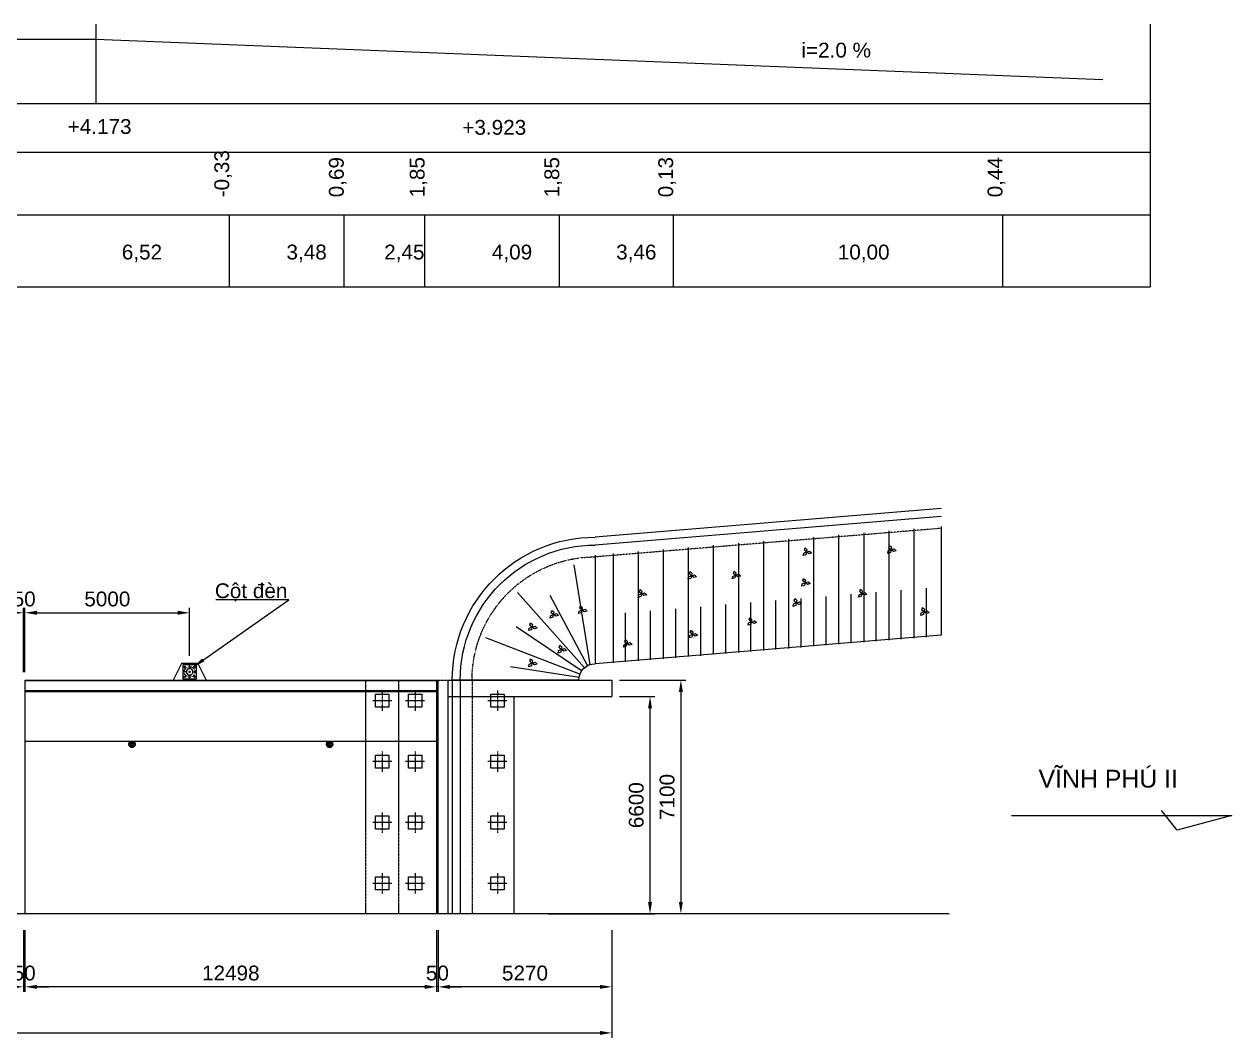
# Model space of a CAD drawing. Header units: millimetres. Extents: x 226202 to 432323, y 191488 to 280899.
# Drawn here: x 318215 to 354886, y 191488 to 222281 of the extents above; entities that cross this region are included whole.
import ezdxf
from ezdxf.enums import TextEntityAlignment as Align

# ---------------------------------------------------------------- set-up
doc = ezdxf.new("R2010")
doc.units = ezdxf.units.MM
doc.header["$LTSCALE"] = 10
doc.header["$MEASUREMENT"] = 0
for name, pattern in [('ACAD_ISO02W100', [15, 12, -3]), ('CENTER', [2, 1.25, -0.25, 0.25, -0.25]), ('DASHED2', [0.375, 0.25, -0.125]), ('HIDDEN', [0.375, 0.25, -0.125])]:
    doc.linetypes.add(name, pattern=pattern)
for name, color, linetype in [('BAO', 3, 'Continuous'), ('Bridge', 3, 'Continuous'), ('c', 7, 'Continuous'), ('dim', 1, 'Continuous'), ('ENTTDTUNHIEN', 3, 'Continuous'), ('Hidden', 8, 'HIDDEN'), ('Lien', 3, 'Continuous'), ('TEXT', 3, 'Continuous'), ('Tunon', 7, 'Continuous'), ('v', 2, 'DASHED2')]:
    doc.layers.add(name, color=color, linetype=linetype)
doc.styles.add('ARIAL', font='VNARIAL.TTF')
doc.styles.add('ARIALH', font='VHARIAL.TTF')
doc.styles.add('Dim', font='arial.ttf')
doc.styles.add('Narrow', font='VNARIALN.TTF')
doc.dimstyles.new('1-300', dxfattribs={"dimscale": 300, "dimtxt": 1.5, "dimasz": 1.2, "dimexe": 0.5, "dimexo": 0.8, "dimtad": 1, "dimdec": 0, "dimtxsty": 'Dim', "dimcen": 1.5, "dimclrd": 1, "dimclre": 8, "dimclrt": 3, "dimadec": 0, "dimazin": 0, "dimtfac": 1, "dimtdec": 0, "dimtix": 1, "dimtmove": 2, "dimatfit": 3, "dimfxl": 1, "dimarcsym": 0})

# ---------------------------------------------------------------- blocks, each defined once
blk = doc.blocks.new('tracdoc')
at = {"layer": 'Bridge', "color": 2}
for p, q in [((63251, 52265), (88015, 52265)), ((88015, 52265), (118598, 51039))]:
    blk.add_line(p, q, dxfattribs=at)
at = {"layer": 'ENTTDTUNHIEN', "color": 3}
for p in [(120033, 52723), (22654, 44748)]:
    blk.add_line(p, (120033, 44748), dxfattribs=at)
at = {"layer": 'ENTTDTUNHIEN', "color": 7}
for p, q in [((22654, 50315), (120033, 50315)), ((22654, 48831), (120033, 48831)), ((22654, 46931), (120033, 46931))]:
    blk.add_line(p, q, dxfattribs=at)
at = {"layer": 'TEXT', "color": 8}
for p, q in [((88015, 52723), (88015, 50315)), ((92066, 46931), (92066, 44748)), ((95546, 46931), (95546, 44748)), ((97999, 46931), (97999, 44748)), ((102088, 46931), (102088, 44748)), ((105546, 46931), (105546, 44748)), ((115546, 46931), (115546, 44748))]:
    blk.add_line(p, q, dxfattribs=at)
at = {"layer": 'TEXT'}
for s, style, p in [('i=2.0 %', 'ARIAL', (109442, 51709)), ('+4.173', 'ARIALH', (87162, 49389)), ('+3.923', 'ARIALH', (99146, 49363)), ('6,52', 'ARIALH', (88806, 45575)), ('3,48', 'ARIALH', (93806, 45575)), ('2,45', 'ARIALH', (96773, 45575)), ('4,09', 'ARIALH', (100044, 45575)), ('3,46', 'ARIALH', (103817, 45575)), ('10,00', 'ARIALH', (110546, 45575))]:
    blk.add_text(s, height=450, dxfattribs=dict(at, style=style)).set_placement(p)
at = {"layer": 'TEXT', "color": 7, "style": 'Narrow'}
for s, p in [('-0,33', (92066, 47463)), ('0,69', (95546, 47463)), ('1,85', (97999, 47463)), ('1,85', (102088, 47463)), ('0,13', (105546, 47463)), ('0,44', (115546, 47463))]:
    blk.add_text(s, height=450, rotation=90, dxfattribs=at).set_placement(p)
blk = doc.blocks.new('*D189')
at = {"color": 8, "lineweight": -2, "transparency": 16777216}
for p, q in [((275782, 194754), (275782, 191488)), ((336057, 194754), (336057, 191488))]:
    blk.add_line(p, q, dxfattribs=at)
at = {"color": 1, "lineweight": -2, "transparency": 16777216}
blk.add_line((276142, 191638), (335697, 191638), dxfattribs=at)
at = {"color": 1, "transparency": 16777216}
for points in [[(276142, 191698), (276142, 191578), (275782, 191638)], [(335697, 191698), (335697, 191578), (336057, 191638)]]:
    blk.add_solid(points, dxfattribs=at)
at = {"layer": 'Defpoints', "color": 0, "transparency": 16777216}
for p in [(275782, 194994), (336057, 194994), (336057, 191638)]:
    blk.add_point(p, dxfattribs=at)
at = {"color": 3, "transparency": 16777216, "insert": (305920, 192055), "char_height": 450, "attachment_point": 5, "style": 'Dim'}
blk.add_mtext('60275', dxfattribs=at)
blk = doc.blocks.new('*D198')
at = {"color": 8, "lineweight": -2, "transparency": 16777216}
for p, q in [((336297, 201855), (337369, 201855)), ((334126, 195255), (337369, 195255))]:
    blk.add_line(p, q, dxfattribs=at)
at = {"color": 1, "lineweight": -2, "transparency": 16777216}
blk.add_line((337219, 195615), (337219, 201495), dxfattribs=at)
at = {"color": 1, "transparency": 16777216}
for points in [[(337159, 201495), (337279, 201495), (337219, 201855)], [(337159, 195615), (337279, 195615), (337219, 195255)]]:
    blk.add_solid(points, dxfattribs=at)
at = {"layer": 'Defpoints', "color": 0, "transparency": 16777216}
for p in [(336057, 201855), (337219, 201855), (333886, 195255)]:
    blk.add_point(p, dxfattribs=at)
at = {"color": 3, "transparency": 16777216, "insert": (336802, 198555), "char_height": 450, "attachment_point": 5, "rotation": 90, "style": 'Dim'}
blk.add_mtext('6600', dxfattribs=at)
blk = doc.blocks.new('*D188')
at = {"color": 8, "lineweight": -2, "transparency": 16777216}
for p, q in [((330787, 194754), (330787, 192887)), ((336057, 194754), (336057, 192887))]:
    blk.add_line(p, q, dxfattribs=at)
at = {"color": 1, "lineweight": -2, "transparency": 16777216}
blk.add_line((335697, 193037), (331147, 193037), dxfattribs=at)
at = {"color": 1, "transparency": 16777216}
for points in [[(331147, 193097), (331147, 192977), (330787, 193037)], [(335697, 193097), (335697, 192977), (336057, 193037)]]:
    blk.add_solid(points, dxfattribs=at)
at = {"layer": 'Defpoints', "color": 0, "transparency": 16777216}
for p in [(330787, 194994), (336057, 194994), (330787, 193037)]:
    blk.add_point(p, dxfattribs=at)
at = {"color": 3, "transparency": 16777216, "insert": (333422, 193454), "char_height": 450, "attachment_point": 5, "style": 'Dim'}
blk.add_mtext('5270', dxfattribs=at)
blk = doc.blocks.new('COC40')
at = {"color": 1, "linetype": 'CENTER', "ltscale": 2}
blk.add_line((309, 0), (-309, 0), dxfattribs=at)
at = {"color": 1, "linetype": 'CENTER'}
blk.add_line((0, 288), (0, -288), dxfattribs=at)
at = {"layer": 'Lien', "color": 7, "linetype": 'ACAD_ISO02W100', "ltscale": 0.2}
blk.add_lwpolyline([(-200, -200), (200, -200), (200, 200), (-200, 200)], close=True, dxfattribs=at)
blk = doc.blocks.new('hg')
at = {"layer": 'Bridge', "color": 8, "linetype": 'HIDDEN'}
for p, q in [((351067, 193553), (355567, 193553)), ((351067, 186453), (351067, 193553)), ((352067, 186453), (352067, 193553))]:
    blk.add_line(p, q, dxfattribs=at)
at = {"layer": 'Bridge'}
for p, q in [((353267, 186453), (353267, 193553)), ((353567, 186453), (353567, 193553)), ((353567, 193553), (358537, 193553)), ((358537, 193553), (358537, 193053)), ((353567, 193053), (358537, 193053)), ((355567, 193053), (355567, 186453))]:
    blk.add_line(p, q, dxfattribs=at)
at = {"xscale": -1, "rotation": 270}
for p in [(351567, 192928), (352567, 192928), (355067, 192928), (351567, 191078), (352567, 191078), (355067, 191078), (351567, 189228), (352567, 189228), (355067, 189228), (351567, 187378), (352567, 187378), (355067, 187378)]:
    blk.add_blockref('COC40', p, dxfattribs=at)
blk = doc.blocks.new('*D185')
at = {"color": 8, "lineweight": -2, "transparency": 16777216}
for p, q in [((318240, 194754), (318240, 192887)), ((330737, 194754), (330737, 192887))]:
    blk.add_line(p, q, dxfattribs=at)
at = {"color": 1, "lineweight": -2, "transparency": 16777216}
blk.add_line((330377, 193037), (318600, 193037), dxfattribs=at)
at = {"color": 1, "transparency": 16777216}
for points in [[(318600, 193097), (318600, 192977), (318240, 193037)], [(330377, 193097), (330377, 192977), (330737, 193037)]]:
    blk.add_solid(points, dxfattribs=at)
at = {"layer": 'Defpoints', "color": 0, "transparency": 16777216}
for p in [(318240, 194994), (330737, 194994), (318240, 193037)]:
    blk.add_point(p, dxfattribs=at)
at = {"color": 3, "transparency": 16777216, "insert": (324489, 193454), "char_height": 450, "attachment_point": 5, "style": 'Dim'}
blk.add_mtext('12498', dxfattribs=at)
blk = doc.blocks.new('*D186')
at = {"color": 8, "lineweight": -2, "transparency": 16777216}
for p, q in [((318190, 194754), (318190, 192887)), ((318240, 194754), (318240, 192887))]:
    blk.add_line(p, q, dxfattribs=at)
at = {"color": 1, "lineweight": -2, "transparency": 16777216}
for p, q in [((317830, 193037), (317470, 193037)), ((318240, 193037), (318190, 193037)), ((318600, 193037), (318960, 193037))]:
    blk.add_line(p, q, dxfattribs=at)
at = {"color": 1, "transparency": 16777216}
for points in [[(317830, 193097), (317830, 192977), (318190, 193037)], [(318600, 193097), (318600, 192977), (318240, 193037)]]:
    blk.add_solid(points, dxfattribs=at)
at = {"layer": 'Defpoints', "color": 0, "transparency": 16777216}
for p in [(318190, 194994), (318240, 194994), (318190, 193037)]:
    blk.add_point(p, dxfattribs=at)
at = {"color": 3, "transparency": 16777216, "insert": (318215, 193454), "char_height": 450, "attachment_point": 5, "style": 'Dim'}
blk.add_mtext('50', dxfattribs=at)
blk = doc.blocks.new('*D187')
at = {"color": 8, "lineweight": -2, "transparency": 16777216}
for p, q in [((330737, 194754), (330737, 192887)), ((330787, 194754), (330787, 192887))]:
    blk.add_line(p, q, dxfattribs=at)
at = {"color": 1, "lineweight": -2, "transparency": 16777216}
for p, q in [((330377, 193037), (330017, 193037)), ((330787, 193037), (330737, 193037)), ((331147, 193037), (331507, 193037))]:
    blk.add_line(p, q, dxfattribs=at)
at = {"color": 1, "transparency": 16777216}
for points in [[(330377, 193097), (330377, 192977), (330737, 193037)], [(331147, 193097), (331147, 192977), (330787, 193037)]]:
    blk.add_solid(points, dxfattribs=at)
at = {"layer": 'Defpoints', "color": 0, "transparency": 16777216}
for p in [(330737, 194994), (330787, 194994), (330737, 193037)]:
    blk.add_point(p, dxfattribs=at)
at = {"color": 3, "transparency": 16777216, "insert": (330762, 193454), "char_height": 450, "attachment_point": 5, "style": 'Dim'}
blk.add_mtext('50', dxfattribs=at)
blk = doc.blocks.new('Ongthaonuoc')
at = {"layer": 'Lien'}
for p, q in [((-59, -485), (-10, -485)), ((-59, -515), (-10, -515)), ((-10, -485), (-10, -436)), ((-10, -515), (-10, -564)), ((10, -485), (10, -436)), ((59, -485), (10, -485)), ((10, -515), (10, -564)), ((59, -515), (10, -515))]:
    blk.add_line(p, q, dxfattribs=at)
for centre, radius, start, end in [((0, -495), 95, 356.983, 183.017), ((0, -505), 95, 176.983, 3.017), ((0, -495), 85, 356.6277, 183.3723), ((0, -505), 85, 176.6277, 3.3723), ((0, -495), 60, 99.5941, 170.4059), ((0, -505), 60, 189.5941, 260.4059), ((0, -495), 60, 9.5941, 80.4059), ((0, -505), 60, 279.5941, 350.4059)]:
    blk.add_arc(centre, radius, start, end, dxfattribs=at)
blk = doc.blocks.new('*D203')
at = {"layer": 'Defpoints', "color": 0, "transparency": 16777216}
for p in [(323240, 204400), (323240, 202855), (318240, 202355)]:
    blk.add_point(p, dxfattribs=at)
at = {"layer": 'Tunon', "color": 8, "lineweight": -2, "transparency": 16777216}
for p, q in [((318240, 202595), (318240, 204550)), ((323240, 203095), (323240, 204550))]:
    blk.add_line(p, q, dxfattribs=at)
at = {"layer": 'Tunon', "color": 1, "lineweight": -2, "transparency": 16777216}
blk.add_line((318600, 204400), (322880, 204400), dxfattribs=at)
at = {"layer": 'Tunon', "color": 1, "transparency": 16777216}
for points in [[(318600, 204460), (318600, 204340), (318240, 204400)], [(322880, 204460), (322880, 204340), (323240, 204400)]]:
    blk.add_solid(points, dxfattribs=at)
at = {"layer": 'Tunon', "color": 3, "transparency": 16777216, "insert": (320740, 204817), "char_height": 450, "attachment_point": 5, "style": 'Dim'}
blk.add_mtext('5000', dxfattribs=at)
blk = doc.blocks.new('*D202')
at = {"layer": 'Defpoints', "color": 0, "transparency": 16777216}
for p in [(318240, 204400), (318190, 202355), (318240, 202355)]:
    blk.add_point(p, dxfattribs=at)
at = {"layer": 'Tunon', "color": 1, "lineweight": -2, "transparency": 16777216}
for p, q in [((317830, 204400), (317470, 204400)), ((318190, 204400), (318240, 204400)), ((318600, 204400), (318960, 204400))]:
    blk.add_line(p, q, dxfattribs=at)
at = {"layer": 'Tunon', "color": 8, "lineweight": -2, "transparency": 16777216}
for p, q in [((318190, 202595), (318190, 204550)), ((318240, 202595), (318240, 204550))]:
    blk.add_line(p, q, dxfattribs=at)
at = {"layer": 'Tunon', "color": 1, "transparency": 16777216}
for points in [[(317830, 204460), (317830, 204340), (318190, 204400)], [(318600, 204460), (318600, 204340), (318240, 204400)]]:
    blk.add_solid(points, dxfattribs=at)
at = {"layer": 'Tunon', "color": 3, "transparency": 16777216, "insert": (318215, 204817), "char_height": 450, "attachment_point": 5, "style": 'Dim'}
blk.add_mtext('50', dxfattribs=at)
blk = doc.blocks.new('*D197')
at = {"color": 8, "lineweight": -2, "transparency": 16777216}
for p, q in [((336297, 202355), (338306, 202355)), ((338578, 195255), (338006, 195255))]:
    blk.add_line(p, q, dxfattribs=at)
at = {"color": 1, "lineweight": -2, "transparency": 16777216}
blk.add_line((338156, 201995), (338156, 195615), dxfattribs=at)
at = {"color": 1, "transparency": 16777216}
for points in [[(338096, 201995), (338216, 201995), (338156, 202355)], [(338096, 195615), (338216, 195615), (338156, 195255)]]:
    blk.add_solid(points, dxfattribs=at)
at = {"layer": 'Defpoints', "color": 0, "transparency": 16777216}
for p in [(336057, 202355), (338156, 195255), (338818, 195255)]:
    blk.add_point(p, dxfattribs=at)
at = {"color": 3, "transparency": 16777216, "insert": (337739, 198805), "char_height": 450, "attachment_point": 5, "rotation": 90, "style": 'Dim'}
blk.add_mtext('7100', dxfattribs=at)
blk = doc.blocks.new('Hoa')
at = {"color": 8, "ltscale": 0.5}
for points in [[(0, 0), (-95, -27), (-158, 30), (-74, 53), (0, 0)], [(0, 0), (62, -53), (42, -127), (-13, -77), (0, 0)], [(0, 0), (17, 84), (98, 110), (83, 37), (0, 0)]]:
    blk.add_lwpolyline(points, dxfattribs=at)
blk = doc.blocks.new('sad')
at = {"ltscale": 0.5}
for p, q in [((234059, 208945), (244559, 208078)), ((248902, 203735), (248902, 196635))]:
    blk.add_line(p, q, dxfattribs=at)
at = {"color": 3, "ltscale": 0.5}
blk.add_line((234059, 205102), (244559, 204235), dxfattribs=at)
at = {"ltscale": 0.5}
blk.add_arc((244559, 203735), 4343, 0, 90, dxfattribs=at)
at = {"color": 3, "ltscale": 0.5}
blk.add_arc((244559, 203735), 500, 0, 90, dxfattribs=at)
at = {"layer": 'BAO', "ltscale": 0.5}
blk.add_line((248662, 203735), (248662, 196635), dxfattribs=at)
blk.add_arc((244559, 203735), 4103, 0, 90, dxfattribs=at)
at = {"layer": 'dim', "color": 3, "ltscale": 0.5}
blk.add_line((234059, 208704), (244559, 207838), dxfattribs=at)
at = {"layer": 'dim'}
for p, q in [((234059, 208402), (234059, 205102)), ((244559, 207535), (244559, 204235)), ((245059, 203735), (248902, 203735))]:
    blk.add_line(p, q, dxfattribs=at)
at = {"layer": 'dim', "ltscale": 0.5}
for p, q in [((234887, 208333), (234887, 205013)), ((235648, 208271), (235648, 204950)), ((236409, 208208), (236409, 204887)), ((237170, 208145), (237170, 204824)), ((237931, 208082), (237931, 204762)), ((238693, 208019), (238693, 204699)), ((239454, 207957), (239454, 204636)), ((240215, 207894), (240215, 204573)), ((240976, 207831), (240976, 204510)), ((241737, 207768), (241737, 204448)), ((242498, 207705), (242498, 204385)), ((243259, 207643), (243259, 204322)), ((244020, 207580), (244020, 204259)), ((244711, 204212), (245204, 207236)), ((234516, 206531), (234516, 205043)), ((235277, 206468), (235277, 204981)), ((236038, 206406), (236038, 204918)), ((236800, 206343), (236800, 204855)), ((237561, 206280), (237561, 204792)), ((238322, 206217), (238322, 204729)), ((239083, 206155), (239083, 204667)), ((239844, 206092), (239844, 204604)), ((244795, 204176), (245933, 206303)), ((244891, 204109), (246926, 206394)), ((240605, 206029), (240605, 204541)), ((241366, 205966), (241366, 204478)), ((242127, 205903), (242127, 204415)), ((242888, 205841), (242888, 204353)), ((243649, 205778), (243649, 204290)), ((244974, 204015), (246961, 205352)), ((245025, 203916), (247880, 205019)), ((245053, 203812), (247135, 204135))]:
    blk.add_line(p, q, dxfattribs=at)
at = {"layer": 'Hidden', "ltscale": 0.005}
for p, q in [((234059, 208345), (244559, 207478)), ((248302, 203735), (248302, 196635))]:
    blk.add_line(p, q, dxfattribs=at)
blk.add_arc((244559, 203735), 3743, 0, 90, dxfattribs=at)
at = {"xscale": -1, "rotation": 180}
for p in [(235580, 207695), (238148, 207629), (240300, 206922), (241641, 206907), (236467, 206368), (238191, 206697), (243156, 206358), (238456, 206086), (234580, 205812), (244966, 205864), (245836, 205728), (239824, 205513), (246481, 205348), (241612, 205127), (243601, 204846), (245591, 204669), (246481, 204253)]:
    blk.add_blockref('Hoa', p, dxfattribs=at)

msp = doc.modelspace()

# ---------------------------------------------------------------- linework, layer by layer
for p, q in [((323234.8, 202810.8), (323234.8, 202814.8)), ((323238.8, 202810.8), (323234.8, 202810.8)), ((323234.8, 202802.8), (323234.8, 202806.8)), ((323238.8, 202806.8), (323234.8, 202806.8)), ((323238.8, 202802.8), (323234.8, 202802.8)), ((323238.8, 202798.8), (323234.8, 202798.8)), ((323238.8, 202810.8), (323238.8, 202814.8)), ((323238.8, 202806.8), (323238.8, 202810.8)), ((323238.8, 202798.8), (323238.8, 202802.8)), ((323033.8, 202606.8), (323029.8, 202606.8)), ((323033.8, 202602.8), (323029.8, 202602.8)), ((323037.8, 202606.8), (323033.8, 202606.8)), ((323033.8, 202606.8), (323033.8, 202602.8)), ((323037.8, 202606.8), (323037.8, 202602.8)), ((323041.8, 202602.8), (323037.8, 202602.8)), ((323041.8, 202606.8), (323041.8, 202602.8)), ((323045.8, 202606.8), (323041.8, 202606.8)), ((323045.8, 202606.8), (323045.8, 202602.8)), ((323049.8, 202602.8), (323045.8, 202602.8)), ((323049.8, 202606.8), (323049.8, 202602.8)), ((323073.8, 202606.8), (323073.8, 202602.8)), ((323077.8, 202606.8), (323073.8, 202606.8)), ((323077.8, 202606.8), (323077.8, 202602.8)), ((323081.8, 202602.8), (323077.8, 202602.8)), ((323081.8, 202606.8), (323081.8, 202602.8)), ((323085.8, 202606.8), (323081.8, 202606.8)), ((323085.8, 202606.8), (323085.8, 202602.8)), ((323089.8, 202602.8), (323085.8, 202602.8)), ((323093.8, 202606.8), (323089.8, 202606.8)), ((323089.8, 202606.8), (323089.8, 202602.8)), ((323093.8, 202606.8), (323093.8, 202602.8)), ((323097.8, 202602.8), (323093.8, 202602.8)), ((323101.8, 202606.8), (323097.8, 202606.8)), ((323097.8, 202606.8), (323097.8, 202602.8)), ((323101.8, 202606.8), (323101.8, 202602.8)), ((323105.8, 202602.8), (323101.8, 202602.8)), ((323105.8, 202606.8), (323105.8, 202602.8)), ((323117.8, 202606.8), (323113.8, 202606.8)), ((323113.8, 202606.8), (323113.8, 202602.8)), ((323117.8, 202606.8), (323117.8, 202602.8)), ((323121.8, 202602.8), (323117.8, 202602.8)), ((323125.8, 202606.8), (323121.8, 202606.8)), ((323121.8, 202606.8), (323121.8, 202602.8)), ((323125.8, 202606.8), (323125.8, 202602.8)), ((323129.8, 202602.8), (323125.8, 202602.8)), ((323129.8, 202606.8), (323129.8, 202602.8)), ((323133.8, 202606.8), (323129.8, 202606.8)), ((323133.8, 202606.8), (323133.8, 202602.8)), ((323141.8, 202602.8), (323133.8, 202602.8)), ((323141.8, 202606.8), (323137.8, 202606.8)), ((323137.8, 202606.8), (323137.8, 202602.8)), ((323238.8, 202770.8), (323234.8, 202770.8)), ((323238.8, 202766.8), (323234.8, 202766.8)), ((323234.8, 202762.8), (323234.8, 202766.8)), ((323238.8, 202762.8), (323234.8, 202762.8)), ((323238.8, 202758.8), (323234.8, 202758.8)), ((323234.8, 202754.8), (323234.8, 202758.8)), ((323238.8, 202754.8), (323234.8, 202754.8)), ((323238.8, 202750.8), (323234.8, 202750.8)), ((323234.8, 202746.8), (323234.8, 202750.8)), ((323238.8, 202746.8), (323234.8, 202746.8)), ((323238.8, 202742.8), (323234.8, 202742.8)), ((323234.8, 202738.8), (323234.8, 202742.8)), ((323238.8, 202738.8), (323234.8, 202738.8)), ((323238.8, 202734.8), (323234.8, 202734.8)), ((323234.8, 202730.8), (323234.8, 202734.8)), ((323238.8, 202730.8), (323234.8, 202730.8)), ((323238.8, 202726.8), (323234.8, 202726.8)), ((323234.8, 202722.8), (323234.8, 202726.8)), ((323238.8, 202722.8), (323234.8, 202722.8)), ((323234.8, 202714.8), (323234.8, 202718.8)), ((323238.8, 202718.8), (323234.8, 202718.8)), ((323238.8, 202714.8), (323234.8, 202714.8)), ((323234.8, 202702.8), (323234.8, 202710.8)), ((323238.8, 202710.8), (323234.8, 202710.8)), ((323238.8, 202706.8), (323234.8, 202706.8)), ((323234.8, 202506.8), (323234.8, 202498.8)), ((323238.8, 202502.8), (323234.8, 202502.8)), ((323238.8, 202498.8), (323234.8, 202498.8)), ((323238.8, 202494.8), (323234.8, 202494.8)), ((323234.8, 202494.8), (323234.8, 202490.8)), ((323238.8, 202490.8), (323234.8, 202490.8)), ((323234.8, 202486.8), (323234.8, 202482.8)), ((323238.8, 202486.8), (323234.8, 202486.8)), ((323238.8, 202482.8), (323234.8, 202482.8)), ((323238.8, 202478.8), (323234.8, 202478.8)), ((323234.8, 202478.8), (323234.8, 202474.8)), ((323238.8, 202474.8), (323234.8, 202474.8)), ((323238.8, 202470.8), (323234.8, 202470.8)), ((323234.8, 202470.8), (323234.8, 202466.8)), ((323238.8, 202466.8), (323234.8, 202466.8)), ((323238.8, 202462.8), (323234.8, 202462.8)), ((323234.8, 202462.8), (323234.8, 202458.8)), ((323238.8, 202458.8), (323234.8, 202458.8)), ((323238.8, 202454.8), (323234.8, 202454.8)), ((323234.8, 202454.8), (323234.8, 202450.8)), ((323238.8, 202450.8), (323234.8, 202450.8)), ((323234.8, 202446.8), (323234.8, 202442.8)), ((323238.8, 202446.8), (323234.8, 202446.8)), ((323238.8, 202442.8), (323234.8, 202442.8)), ((323234.8, 202438.8), (323234.8, 202434.8)), ((323238.8, 202438.8), (323234.8, 202438.8)), ((323238.8, 202434.8), (323234.8, 202434.8)), ((323234.8, 202430.8), (323234.8, 202426.8)), ((323238.8, 202430.8), (323234.8, 202430.8)), ((323238.8, 202426.8), (323234.8, 202426.8)), ((323238.8, 202766.8), (323238.8, 202770.8)), ((323238.8, 202758.8), (323238.8, 202762.8)), ((323238.8, 202750.8), (323238.8, 202754.8)), ((323238.8, 202742.8), (323238.8, 202746.8)), ((323238.8, 202734.8), (323238.8, 202738.8)), ((323238.8, 202726.8), (323238.8, 202730.8)), ((323238.8, 202718.8), (323238.8, 202722.8)), ((323238.8, 202710.8), (323238.8, 202714.8)), ((323238.8, 202702.8), (323238.8, 202706.8)), ((323238.8, 202506.8), (323238.8, 202502.8)), ((323238.8, 202498.8), (323238.8, 202494.8)), ((323238.8, 202490.8), (323238.8, 202486.8)), ((323238.8, 202482.8), (323238.8, 202478.8)), ((323238.8, 202474.8), (323238.8, 202470.8)), ((323238.8, 202466.8), (323238.8, 202462.8)), ((323238.8, 202458.8), (323238.8, 202454.8)), ((323238.8, 202450.8), (323238.8, 202446.8)), ((323238.8, 202442.8), (323238.8, 202438.8)), ((323238.8, 202434.8), (323238.8, 202430.8)), ((323238.8, 202426.8), (323238.8, 202422.8)), ((323337.8, 202606.8), (323341.8, 202606.8)), ((323337.8, 202602.8), (323345.8, 202602.8)), ((323341.8, 202606.8), (323341.8, 202602.8)), ((323345.8, 202606.8), (323349.8, 202606.8)), ((323345.8, 202606.8), (323345.8, 202602.8)), ((323349.8, 202606.8), (323349.8, 202602.8)), ((323349.8, 202602.8), (323353.8, 202602.8)), ((323353.8, 202606.8), (323357.8, 202606.8)), ((323353.8, 202606.8), (323353.8, 202602.8)), ((323357.8, 202606.8), (323357.8, 202602.8)), ((323357.8, 202602.8), (323361.8, 202602.8)), ((323361.8, 202606.8), (323365.8, 202606.8)), ((323361.8, 202606.8), (323361.8, 202602.8)), ((323365.8, 202606.8), (323365.8, 202602.8)), ((323365.8, 202602.8), (323369.8, 202602.8)), ((323369.8, 202606.8), (323373.8, 202606.8)), ((323369.8, 202606.8), (323369.8, 202602.8)), ((323373.8, 202606.8), (323373.8, 202602.8)), ((323373.8, 202602.8), (323377.8, 202602.8)), ((323377.8, 202606.8), (323381.8, 202606.8)), ((323377.8, 202606.8), (323377.8, 202602.8)), ((323381.8, 202606.8), (323381.8, 202602.8)), ((323381.8, 202602.8), (323385.8, 202602.8)), ((323385.8, 202606.8), (323389.8, 202606.8)), ((323385.8, 202606.8), (323385.8, 202602.8)), ((323389.8, 202606.8), (323389.8, 202602.8)), ((323389.8, 202602.8), (323393.8, 202602.8)), ((323393.8, 202606.8), (323397.8, 202606.8)), ((323393.8, 202606.8), (323393.8, 202602.8)), ((323397.8, 202606.8), (323397.8, 202602.8)), ((323397.8, 202602.8), (323401.8, 202602.8)), ((323401.8, 202606.8), (323401.8, 202602.8)), ((323401.8, 202606.8), (323405.8, 202606.8)), ((323405.8, 202606.8), (323405.8, 202602.8)), ((323405.8, 202602.8), (323409.8, 202602.8)), ((323409.8, 202606.8), (323409.8, 202602.8)), ((323409.8, 202606.8), (323413.8, 202606.8)), ((323413.8, 202606.8), (323413.8, 202602.8)), ((323429.8, 202606.8), (323429.8, 202602.8)), ((323429.8, 202602.8), (323433.8, 202602.8)), ((323433.8, 202606.8), (323433.8, 202602.8)), ((323433.8, 202606.8), (323437.8, 202606.8)), ((323437.8, 202606.8), (323437.8, 202602.8)), ((323437.8, 202602.8), (323441.8, 202602.8)), ((323441.8, 202606.8), (323441.8, 202602.8)), ((323441.8, 202606.8), (323445.8, 202606.8)), ((323445.8, 202606.8), (323449.8, 202606.8)), ((323445.8, 202606.8), (323445.8, 202602.8)), ((323445.8, 202602.8), (323449.8, 202602.8)), ((323238.8, 202422.8), (323234.8, 202422.8)), ((323234.8, 202406.8), (323234.8, 202402.8)), ((323238.8, 202406.8), (323234.8, 202406.8)), ((323238.8, 202402.8), (323234.8, 202402.8)), ((323234.8, 202398.8), (323234.8, 202394.8)), ((323238.8, 202398.8), (323234.8, 202398.8)), ((323238.8, 202402.8), (323238.8, 202398.8)), ((323238.8, 202398.8), (323238.8, 202394.8))]:
    msp.add_line(p, q)
at = {"color": 8}
for p, q in [((323233.8, 202604.8), (323245.8, 202604.8)), ((323235.8, 202604.8), (323243.8, 202604.8)), ((323239.8, 202610.8), (323239.8, 202598.8)), ((323239.8, 202608.8), (323239.8, 202600.8))]:
    msp.add_line(p, q, dxfattribs=at)
msp.add_lwpolyline([(323199.2, 202702.8), (323141.8, 202645.4), (323141.8, 202564.2), (323199.2, 202506.8), (323280.4, 202506.8), (323337.8, 202564.2), (323337.8, 202645.4), (323280.4, 202702.8)], close=True)
at = {"layer": 'Bridge'}
for p, q in [((318239.8, 202354.8), (318239.8, 195254.8)), ((318239.8, 202354.8), (330739.8, 202354.8)), ((330739.8, 202354.8), (330739.8, 195254.8))]:
    msp.add_line(p, q, dxfattribs=at)
at = {"layer": 'c'}
for p, q in [((322989.8, 202854.8), (322739.8, 202354.8)), ((323489.8, 202854.8), (322989.8, 202854.8)), ((323234.8, 202794.8), (323234.8, 202798.8)), ((323238.8, 202794.8), (323234.8, 202794.8)), ((323238.8, 202790.8), (323238.8, 202794.8)), ((323489.8, 202854.8), (323739.8, 202354.8)), ((323053.8, 202606.8), (323049.8, 202606.8)), ((323053.8, 202606.8), (323053.8, 202602.8)), ((323057.8, 202602.8), (323053.8, 202602.8)), ((323057.8, 202606.8), (323057.8, 202602.8)), ((323061.8, 202606.8), (323057.8, 202606.8)), ((323061.8, 202606.8), (323061.8, 202602.8)), ((323065.8, 202602.8), (323061.8, 202602.8)), ((323065.8, 202606.8), (323065.8, 202602.8)), ((323069.8, 202606.8), (323065.8, 202606.8)), ((323069.8, 202606.8), (323069.8, 202602.8)), ((323073.8, 202602.8), (323069.8, 202602.8)), ((323109.8, 202606.8), (323105.8, 202606.8)), ((323109.8, 202606.8), (323109.8, 202602.8)), ((323113.8, 202602.8), (323109.8, 202602.8)), ((323234.8, 202786.8), (323234.8, 202790.8)), ((323238.8, 202790.8), (323234.8, 202790.8)), ((323238.8, 202786.8), (323234.8, 202786.8)), ((323234.8, 202778.8), (323234.8, 202782.8)), ((323238.8, 202782.8), (323234.8, 202782.8)), ((323238.8, 202778.8), (323234.8, 202778.8)), ((323234.8, 202770.8), (323234.8, 202774.8)), ((323238.8, 202774.8), (323234.8, 202774.8)), ((323238.8, 202782.8), (323238.8, 202786.8)), ((323238.8, 202774.8), (323238.8, 202778.8)), ((323413.8, 202602.8), (323417.8, 202602.8)), ((323417.8, 202606.8), (323417.8, 202602.8)), ((323417.8, 202606.8), (323421.8, 202606.8)), ((323421.8, 202606.8), (323421.8, 202602.8)), ((323421.8, 202602.8), (323425.8, 202602.8)), ((323425.8, 202606.8), (323425.8, 202602.8)), ((323425.8, 202606.8), (323429.8, 202606.8)), ((323234.8, 202422.8), (323234.8, 202418.8)), ((323238.8, 202418.8), (323234.8, 202418.8)), ((323234.8, 202414.8), (323234.8, 202410.8)), ((323238.8, 202414.8), (323234.8, 202414.8)), ((323238.8, 202410.8), (323234.8, 202410.8)), ((323238.8, 202418.8), (323238.8, 202414.8)), ((323238.8, 202410.8), (323238.8, 202406.8))]:
    msp.add_line(p, q, dxfattribs=at)
msp.add_lwpolyline([(323029.8, 202814.8), (323029.8, 202394.8), (323449.8, 202394.8), (323449.8, 202814.8)], close=True, dxfattribs=at)
for points in [[(323074.9, 202759.7, 1), (323094.7, 202739.9), (323104.6, 202749.8, 1), (323084.8, 202769.6)], [(323074.9, 202449.8, -1), (323094.7, 202469.6), (323104.6, 202459.7, -1), (323084.8, 202439.9)], [(323404.6, 202759.7, -1), (323384.8, 202739.9), (323374.9, 202749.8, -1), (323394.7, 202769.6)], [(323404.6, 202449.8, 1), (323384.8, 202469.6), (323374.9, 202459.7, 1), (323394.7, 202439.9)]]:
    msp.add_lwpolyline(points, format="xyb", close=True, dxfattribs=at)
at = {"layer": 'dim', "color": 4}
for p, q in [((353229.3, 197794.2), (352746.5, 198397.5)), ((348190.3, 198246.7), (354885.8, 198246.7)), ((354885.8, 198246.7), (353229.3, 197794.2))]:
    msp.add_line(p, q, dxfattribs=at)
at = {"layer": 'Lien', "color": 3}
for p, q in [((330739.8, 202329.8), (318239.8, 202329.8)), ((330739.8, 202029.8), (318239.8, 202029.8)), ((330739.8, 202004.8), (318239.8, 202004.8))]:
    msp.add_line(p, q, dxfattribs=at)
at = {"layer": 'Lien'}
for p, q in [((318239.8, 202004.8), (330739.8, 202004.8)), ((318239.8, 200504.8), (330739.8, 200504.8))]:
    msp.add_line(p, q, dxfattribs=at)
at = {"layer": 'Lien', "color": 1, "linetype": 'CENTER'}
msp.add_line((346305, 195254.8), (265871.3, 195254.8), dxfattribs=at)
at = {"layer": 'Lien', "color": 1, "linetype": 'HIDDEN'}
msp.add_circle((323239.8, 202604.8), 17, dxfattribs=at)
at = {"layer": 'Tunon'}
msp.add_line((322739.8, 202354.8), (323739.8, 202354.8), dxfattribs=at)
at = {"layer": 'v', "ltscale": 3}
for p, q in [((323109.1, 202774.1), (323068.8, 202733.8)), ((323109.1, 202435.4), (323068.8, 202475.7)), ((323073.1, 202771.5), (323105.9, 202738.7)), ((323073.1, 202438.1), (323105.9, 202470.9)), ((323370.4, 202774.1), (323410.7, 202733.8)), ((323370.4, 202435.4), (323410.7, 202475.7)), ((323406.4, 202771.5), (323373.6, 202738.7)), ((323406.4, 202438.1), (323373.6, 202470.9))]:
    msp.add_line(p, q, dxfattribs=at)
msp.add_lwpolyline([(323200.8, 202698.8), (323145.8, 202643.7), (323145.8, 202565.8), (323200.8, 202510.8), (323278.7, 202510.8), (323333.8, 202565.8), (323333.8, 202643.7), (323278.7, 202698.8)], close=True, dxfattribs=at)
for centre, radius in [((323089.8, 202754.8), 12), ((323089.8, 202454.8), 12), ((323239.8, 202604.8), 161), ((323239.8, 202604.8), 17), ((323389.8, 202754.8), 12), ((323389.8, 202454.8), 12)]:
    msp.add_circle(centre, radius, dxfattribs=at)

# ---------------------------------------------------------------- block references
for name, p in [('tracdoc', (232373.7, 169557.7)), ('hg', (-22480.1, 8801.3))]:
    msp.add_blockref(name, p)
at = {"layer": 'dim', "xscale": -1}
msp.add_blockref('sad', (580116.2, -1380.7), dxfattribs=at)
at = {"layer": 'Lien', "xscale": -1, "rotation": 180}
for p in [(321489.8, 199904.8), (327489.8, 199904.8)]:
    msp.add_blockref('Ongthaonuoc', p, dxfattribs=at)

# ---------------------------------------------------------------- texts
at = {"layer": 'TEXT', "style": 'ARIAL'}
msp.add_text('Cét ®Ìn', height=450, rotation=360, dxfattribs=at).set_placement((324005.9, 204844.2))
at = {"layer": 'TEXT', "style": 'ARIALH'}
msp.add_text('vÜnh phó II', height=540, dxfattribs=at).set_placement((353249.7, 199359.9), align=Align.MIDDLE_RIGHT)

# ---------------------------------------------------------------- dimensions: what is measured, and where the dimension line sits
for base, p1, p2, angle, picture, middle in [((338156.1, 195254.8), (336057.3, 202354.8), (338817.9, 195254.8), 90, '*D197', (337738.8, 198804.8)), ((337219.3, 201854.8), (333885.8, 195254.8), (336057.3, 201854.8), 90, '*D198', (336802, 198554.8)), ((318189.8, 193036.7), (318239.8, 194993.9), (318189.8, 194993.9), 180, '*D186', (318214.8, 193453.9)), ((318239.7625, 193036.6543), (330737.263, 194993.8504), (318239.7625, 194993.8504), 180, '*D185', (324488.5128, 193453.9121)), ((330737.3, 193036.7), (330787.3, 194993.9), (330737.3, 194993.9), 180, '*D187', (330762.3, 193453.9)), ((330787.3, 193036.7), (336057.3, 194993.9), (330787.3, 194993.9), 180, '*D188', (333422.3, 193453.9))]:
    dim = msp.add_linear_dim(base=base, p1=p1, p2=p2, angle=angle, dimstyle='1-300')
    dim.commit()
    dim.dimension.update_dxf_attribs({"geometry": picture, "text_midpoint": middle})
dim = msp.add_linear_dim(base=(336057.3, 191637.7), p1=(275782.3, 194993.9), p2=(336057.3, 194993.9), dimstyle='1-300')
dim.commit()
dim.dimension.update_dxf_attribs({"geometry": '*D189', "text_midpoint": (305919.8, 192055)})
at = {"layer": 'Tunon'}
for base, p1, p2, picture, middle in [((318239.8, 204399.5), (318189.8, 202354.8), (318239.8, 202354.8), '*D202', (318214.8, 204816.8)), ((323239.8, 204399.5), (318239.8, 202354.8), (323239.8, 202854.8), '*D203', (320739.8, 204816.8))]:
    dim = msp.add_linear_dim(base=base, p1=p1, p2=p2, dimstyle='1-300', dxfattribs=at)
    dim.commit()
    dim.dimension.update_dxf_attribs({"geometry": picture, "text_midpoint": middle})

# ---------------------------------------------------------------- leaders
msp.add_leader([(323356, 202759.7), (326255.1, 204790.6), (324039.9, 204790.6)], dimstyle='1-300', override={"dimgap": 0.625, "dimtad": 0}, dxfattribs=at)

doc.saveas('drawing.dxf')
